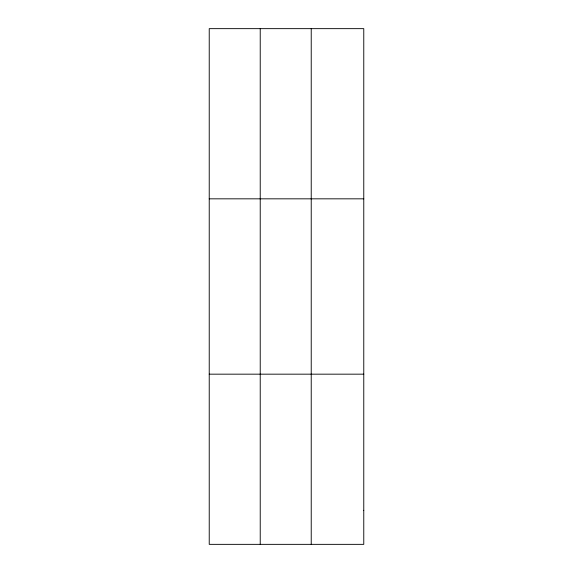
<?xml version="1.0" encoding="UTF-8"?>
<svg xmlns="http://www.w3.org/2000/svg" width="573" height="573" viewBox="0 0 573 573"><rect width="100%" height="100%" fill="white"/><g stroke="black" fill="none" stroke-linecap="round" stroke-linejoin="round"><path stroke-width="0.86" d="M260.228 544.35L260.228 28.65M311.225 544.35L311.225 28.65M209.231 198.831L363.769 198.831M209.231 374.169L363.769 374.169M363.769 510.314L363.769 544.35L209.231 544.35L209.231 28.65L363.769 28.65L363.769 510.314"/></g></svg>
